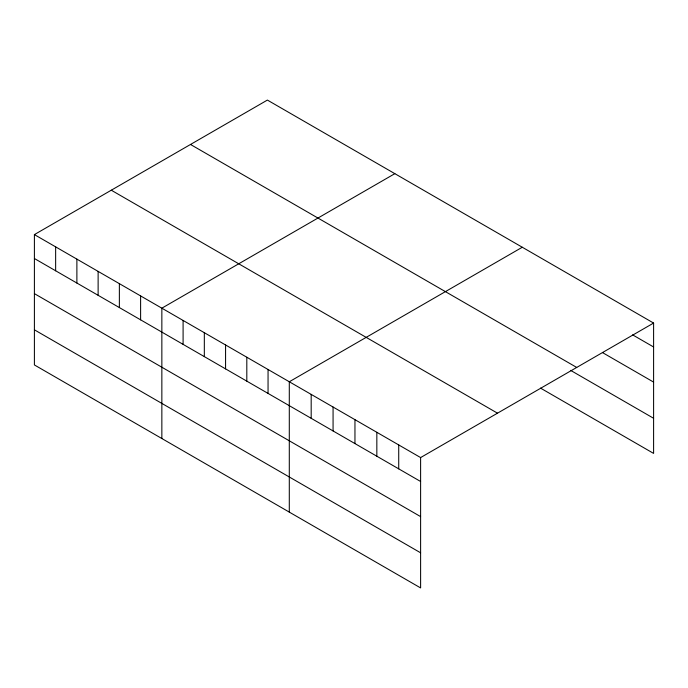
<?xml version="1.0" encoding="UTF-8"?>
<svg xmlns="http://www.w3.org/2000/svg" width="688" height="688" viewBox="0 0 688 688"><rect width="100%" height="100%" fill="white"/><g stroke="black" fill="none" stroke-linecap="round" stroke-linejoin="round"><path stroke-width="1.03" d="M34.4 234.599L420.609 457.572L420.609 587.922L34.4 364.941L34.4 234.599L267.391 100.078L653.6 323.059L653.6 453.401L540.527 388.118M394.843 173.66L161.852 308.181L161.852 438.523M522.287 247.241L289.295 381.763L289.295 512.104M420.609 457.572L653.6 323.059M632.625 334.867L653.6 346.976M602.533 352.609L653.6 382.098M190.507 144.471L576.716 367.444M570.619 370.376L653.6 418.278M111.284 190.206L497.493 413.178M34.4 258.516L420.609 481.488M34.4 293.638L420.609 516.611M34.4 329.819L420.609 552.799M398.722 444.938L398.722 468.855M376.835 432.305L376.835 456.221M354.956 419.663L354.956 443.579M333.069 407.029L333.069 430.946M311.182 394.396L311.182 418.313M268.053 369.499L268.053 393.416M246.811 357.235L246.811 381.152M225.569 344.972L225.569 368.888M204.327 332.708L204.327 356.625M183.094 320.445L183.094 344.361M140.61 295.917L140.61 319.834M119.368 283.654L119.368 307.57M98.126 271.39L98.126 295.307M76.884 259.127L76.884 283.043M55.642 246.863L55.642 270.78"/></g></svg>
